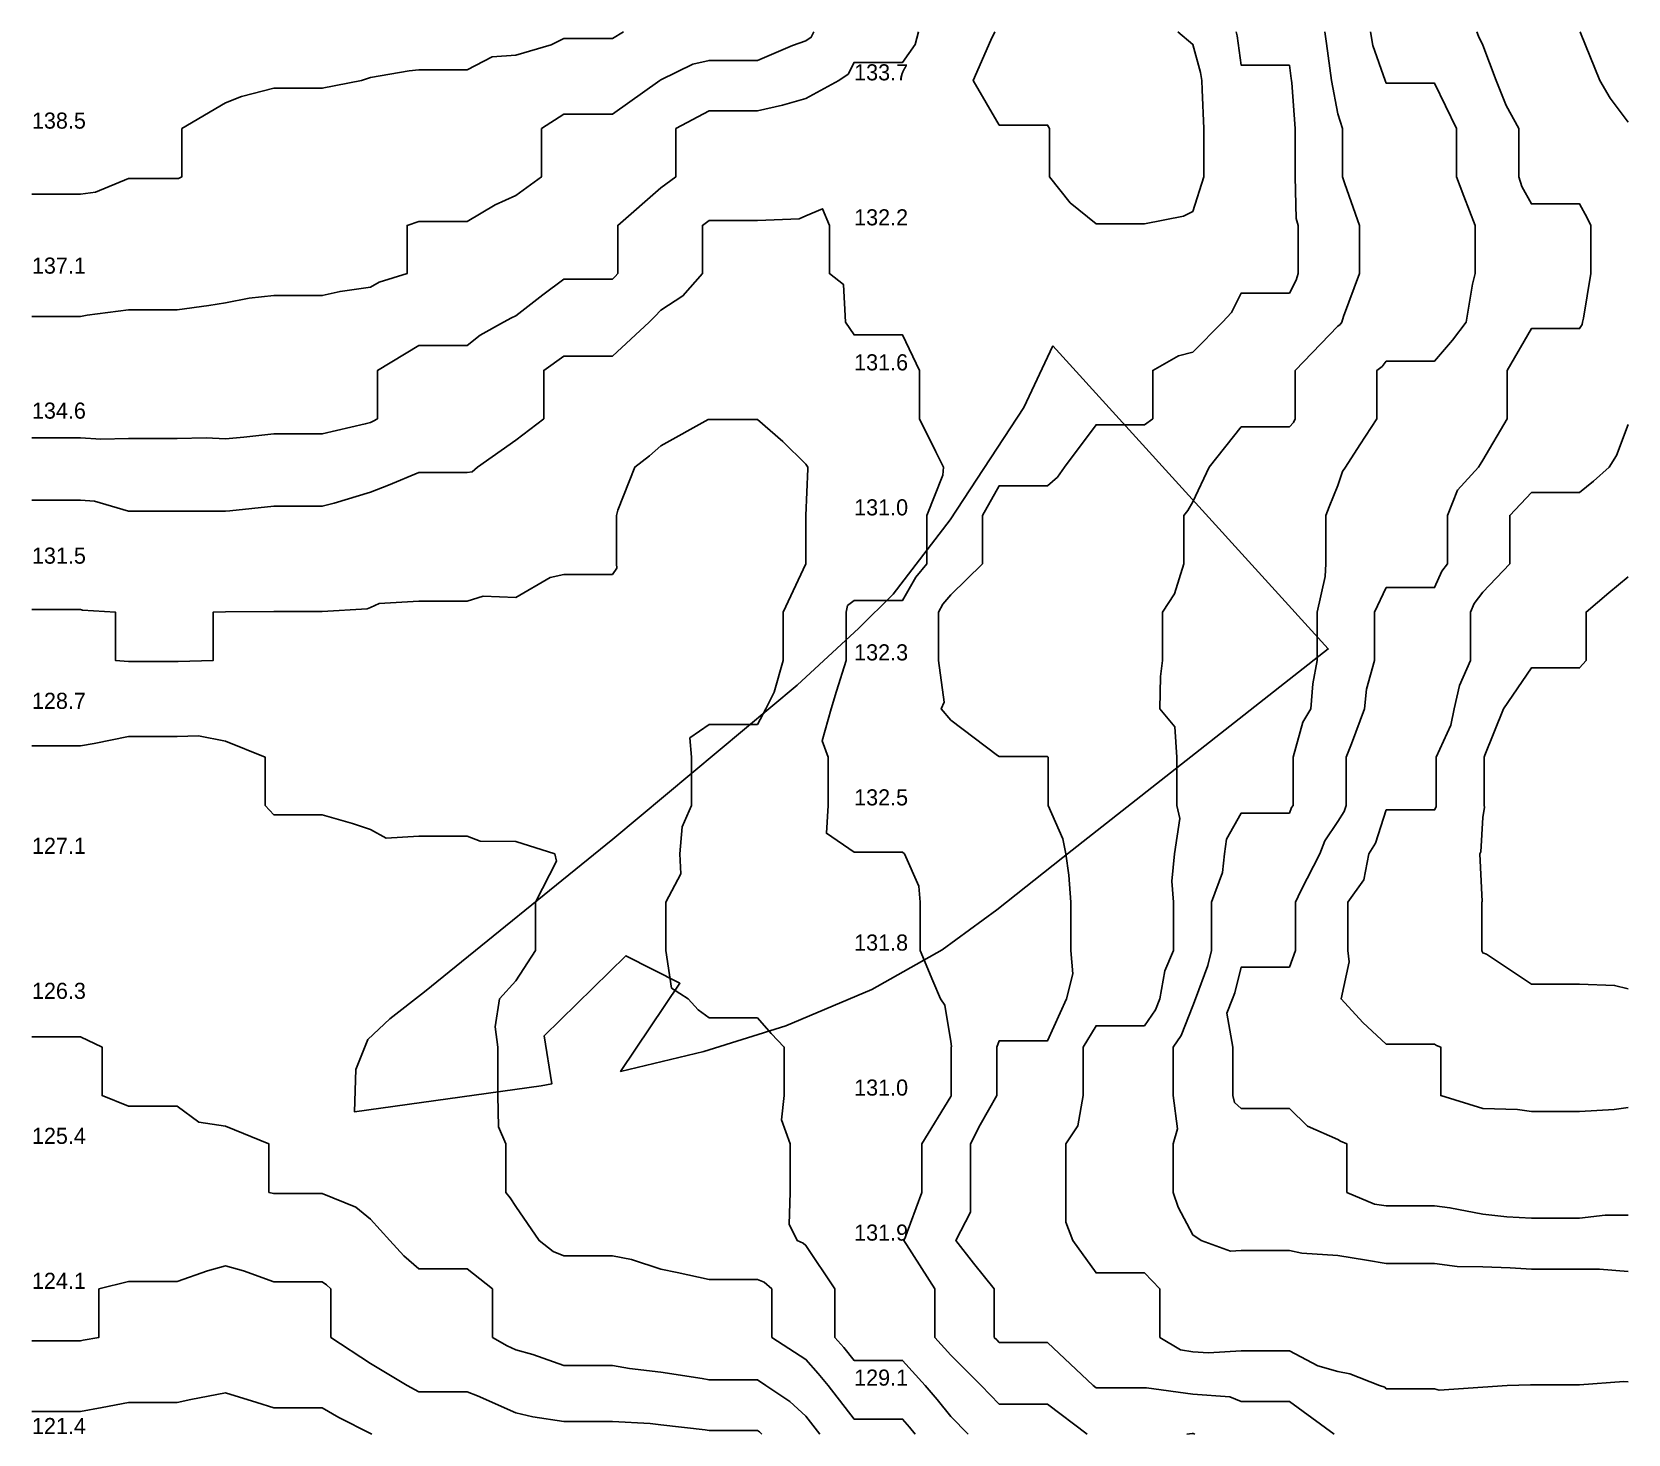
# Model space of a CAD drawing. Extents: x 0 to 99, y 0 to 87.
import ezdxf

# ---------------------------------------------------------------- set-up
doc = ezdxf.new("R2010")
doc.units = 0
for name, color, linetype in [('CONTOURS_MAJEURES', 3, 'CONTINUOUS'), ('CONTOURS_MINEURES', 8, 'CONTINUOUS'), ('PARCELLE', 4, 'CONTINUOUS'), ('POINTS_COTES', 7, 'CONTINUOUS')]:
    doc.layers.add(name, color=color, linetype=linetype)

msp = doc.modelspace()

# ---------------------------------------------------------------- linework, layer by layer
at = {"layer": 'CONTOURS_MAJEURES'}
for points in [[(89.628, 87.002), (89.732, 86.736), (89.997, 86.186), (90.825, 83.995), (91.429, 82.427), (92.219, 80.999), (92.219, 78.784), (92.219, 78.004), (92.417, 77.419), (93.002, 76.325), (94.674, 76.325), (95.996, 76.325), (96.461, 75.462), (96.691, 74.997), (96.691, 72.694), (96.691, 72.001), (96.241, 69.239), (96.184, 68.995), (96.144, 68.848), (95.996, 68.59), (95.592, 68.59), (93.002, 68.59), (91.511, 65.999), (91.511, 64.49), (91.511, 63.003), (89.997, 60.432), (89.825, 60.169), (89.731, 59.997), (88.424, 58.574), (87.795, 57.001), (87.795, 54.798), (87.795, 54.005), (87.455, 53.551), (87.003, 52.519), (85.517, 52.519), (83.998, 52.519), (83.28, 50.999), (83.28, 48.721), (83.28, 48.003), (82.773, 46.226), (82.642, 44.996), (81.838, 42.835), (81.507, 42.001), (81.507, 39.509), (81.507, 39.005), (81.384, 38.623), (81.003, 38.011), (80.19, 36.812), (79.873, 35.998), (78.699, 33.701), (78.364, 33.003), (78.364, 32.637), (78.364, 29.996), (77.998, 28.969), (76.972, 28.969), (75.004, 28.969), (74.617, 27.386), (74.474, 27), (74.118, 26.117), (74.484, 24.005), (74.484, 21.518), (74.484, 20.998), (74.58, 20.575), (75.004, 20.197), (75.805, 20.197), (77.998, 20.197), (79.112, 19.113), (81.003, 18.282), (81.164, 18.163), (81.562, 18.003), (81.562, 17.442), (81.562, 14.996), (83.275, 14.273), (83.998, 14.165), (86.169, 14.165), (87.003, 14.165), (87.955, 14.044), (89.997, 13.633), (91.485, 13.484), (93.002, 13.391), (94.606, 13.391), (95.996, 13.391), (97.577, 13.576), (99.001, 13.576)], [(-0.003, 51.153), (0.151, 51.153), (3.002, 51.153), (3.124, 51.121), (5.179, 50.999), (5.179, 50.182), (5.179, 48.003), (5.996, 47.941), (8.939, 47.941), (9.001, 47.941), (9.061, 47.943), (11.247, 48.003), (11.247, 48.752), (11.247, 50.999), (11.995, 51.015), (12.013, 51.016), (15, 51.033), (15.035, 51.033), (18.005, 51.033), (20.789, 51.21), (21, 51.29), (21.542, 51.542), (24.005, 51.671), (26.329, 51.671), (26.999, 51.671), (27.981, 51.982), (30.004, 51.901), (32.143, 53.146), (32.998, 53.337), (35.335, 53.337), (36.003, 53.337), (36.284, 53.724), (36.253, 54.005), (36.253, 54.255), (36.253, 57.001), (36.33, 57.328), (37.403, 59.997), (38.302, 60.695), (38.997, 61.324), (41.942, 62.943), (42.002, 62.96), (42.046, 62.96), (44.997, 62.96), (46.581, 61.582), (48.002, 60.182), (48.133, 59.997), (48.115, 59.884), (48.002, 57.001), (48.002, 54.005), (46.604, 50.999), (46.604, 49.396), (46.604, 48.003), (46.031, 46.031), (45.523, 44.996), (44.997, 44.029), (44.029, 44.029), (42.002, 44.029), (40.8, 43.199), (40.91, 42.001), (40.91, 40.911), (40.91, 39.005), (40.327, 37.675), (40.192, 35.998), (40.246, 34.754), (39.325, 33.003), (39.325, 32.675), (39.325, 29.996), (39.671, 27.672), (40.696, 27), (41.312, 26.312), (42.002, 25.826), (43.177, 25.826), (44.997, 25.826), (45.844, 24.849), (46.66, 24.005), (46.66, 22.34), (46.66, 20.998), (46.499, 19.5), (47.027, 18.003), (47.027, 15.971), (47.027, 14.996), (46.974, 13.025), (47.467, 12), (47.844, 11.843), (48.002, 11.707), (49.798, 9.005), (49.798, 7.201), (49.798, 5.998), (50.357, 5.359), (50.996, 4.571), (52.427, 4.571), (54.001, 4.571), (55.403, 3.002), (56.14, 2.143), (56.995, 1.087), (58.059, -0.004)]]:
    msp.add_lwpolyline(points, dxfattribs=at)
at = {"layer": 'CONTOURS_MINEURES'}
for points in [[(-0.003, 61.818), (1.182, 61.818), (3.002, 61.818), (4.272, 61.728), (5.996, 61.768), (7.766, 61.768), (9.001, 61.768), (10.807, 61.81), (11.995, 61.761), (13.142, 61.856), (15, 62.061), (15.942, 62.061), (18.005, 62.061), (20.67, 62.673), (21, 62.765), (21.156, 62.847), (21.441, 63.003), (21.441, 65.558), (21.441, 65.999), (24.005, 67.55), (25.448, 67.55), (26.999, 67.55), (27.806, 68.19), (29.253, 68.995), (29.744, 69.255), (30.004, 69.39), (31.688, 70.686), (32.998, 71.659), (35.661, 71.659), (36.003, 71.659), (36.176, 71.828), (36.333, 72.001), (36.333, 72.332), (36.333, 74.997), (38.997, 77.324), (39.933, 78.004), (39.933, 80.067), (39.933, 80.999), (42.002, 82.104), (43.106, 82.104), (44.997, 82.104), (46.549, 82.448), (48.002, 82.864), (50.046, 83.995), (50.619, 84.374), (50.996, 85.11), (52.11, 85.11), (54.001, 85.11), (54.788, 86.211), (54.993, 87.002)], [(-0.003, 69.348), (2.648, 69.348), (3.002, 69.348), (3.421, 69.416), (5.996, 69.753), (8.243, 69.753), (9.001, 69.753), (10.967, 70.027), (11.995, 70.192), (13.481, 70.481), (15, 70.645), (16.65, 70.645), (18.005, 70.645), (19.107, 70.895), (21, 71.154), (21.526, 71.475), (23.272, 72.001), (23.272, 74.266), (23.272, 74.997), (24.005, 75.245), (24.252, 75.245), (26.999, 75.245), (28.736, 76.265), (30.004, 76.856), (31.597, 78.004), (31.597, 79.406), (31.597, 80.999), (32.998, 81.896), (35.104, 81.896), (36.003, 81.896), (38.94, 83.995), (38.997, 84.034), (41.001, 84.997), (42.002, 85.234), (43.763, 85.234), (44.997, 85.234), (47.164, 86.163), (48.002, 86.45), (48.333, 86.669), (48.504, 87.002)], [(-0.003, 76.94), (1.939, 76.94), (3.002, 76.94), (3.94, 77.062), (5.996, 77.902), (8.899, 77.902), (9.001, 77.902), (9.089, 77.915), (9.286, 78.004), (9.286, 78.289), (9.286, 80.999), (11.995, 82.603), (12.997, 82.996), (15, 83.502), (15.495, 83.502), (18.005, 83.502), (20.438, 83.995), (21, 84.172), (23.404, 84.596), (24.005, 84.651), (24.658, 84.651), (26.999, 84.651), (28.537, 85.462), (30.004, 85.555), (32.196, 86.196), (32.998, 86.599), (33.401, 86.599), (36.003, 86.599), (36.694, 87.002)], [(74.685, 87.002), (74.755, 86.752), (75.004, 84.935), (77.063, 84.935), (77.998, 84.935), (78.108, 84.104), (78.123, 83.995), (78.152, 83.842), (78.342, 80.999), (78.342, 80.657), (78.342, 78.004), (78.416, 75.415), (78.548, 74.997), (78.548, 74.449), (78.548, 72.001), (78.41, 71.589), (77.998, 70.799), (76.801, 70.799), (75.004, 70.799), (74.4, 69.599), (73.838, 68.995), (71.999, 67.129), (71.105, 66.894), (69.523, 65.999), (69.523, 63.522), (69.523, 63.003), (69.005, 62.628), (66.375, 62.628), (66, 62.628), (64.048, 59.997), (63.618, 59.376), (62.995, 58.839), (61.838, 58.839), (60, 58.839), (58.967, 57.001), (58.967, 55.971), (58.967, 54.005), (56.995, 52.082), (56.508, 51.489), (56.23, 50.999), (56.23, 50.233), (56.23, 48.003), (56.583, 45.411), (56.401, 44.996), (56.995, 44.299), (59.893, 42.108), (60, 42.034), (62.961, 42.034), (62.995, 42.034), (63.012, 42.018), (63.021, 42.001), (63.021, 41.975), (63.021, 39.005), (63.936, 36.94), (64.135, 35.998), (64.319, 34.678), (64.438, 33.003), (64.438, 31.44), (64.438, 29.996), (64.563, 28.563), (64.158, 27), (62.995, 24.402), (62.598, 24.402), (60, 24.402), (59.845, 24.005), (59.845, 23.85), (59.845, 20.998), (58.818, 19.181), (58.219, 18.003), (58.219, 16.22), (58.219, 14.996), (58.219, 13.776), (57.304, 12), (58.404, 10.596), (59.677, 9.005), (59.677, 6.321), (59.677, 5.998), (59.839, 5.837), (60, 5.674), (60.325, 5.674), (62.995, 5.674), (65.818, 3.002), (66, 2.858), (68.861, 2.858), (69.005, 2.858), (69.132, 2.875), (71.999, 2.467), (74.301, 2.299), (75.004, 2.021), (75.981, 2.021), (77.998, 2.021), (80.766, -0.004)], [(71.082, 87.002), (71.999, 86.224), (72.487, 84.483), (72.554, 83.995), (72.589, 83.407), (72.684, 80.999), (72.684, 78.687), (72.684, 78.004), (71.999, 75.862), (71.427, 75.571), (69.005, 75.095), (66.098, 75.095), (66, 75.095), (64.398, 76.401), (63.124, 78.004), (63.124, 80.87), (63.124, 80.999), (62.995, 81.221), (60.222, 81.221), (60, 81.221), (58.385, 83.995), (59.48, 86.481), (59.719, 87.002)], [(80.2, 87.002), (80.293, 86.291), (80.606, 83.995), (81.003, 81.911), (81.283, 80.999), (81.283, 78.283), (81.283, 78.004), (81.44, 77.565), (82.339, 74.997), (82.339, 73.337), (82.339, 72.001), (81.358, 69.35), (81.255, 68.995), (81.147, 68.851), (81.003, 68.743), (78.352, 65.999), (78.352, 63.356), (78.352, 63.003), (78.239, 62.763), (77.998, 62.507), (75.498, 62.507), (75.004, 62.507), (73.009, 59.997), (71.999, 57.842), (71.686, 57.314), (71.442, 57.001), (71.442, 54.563), (71.442, 54.005), (70.876, 52.126), (70.122, 50.999), (70.122, 49.121), (70.122, 48.003), (69.99, 47.014), (69.963, 44.996), (70.884, 43.881), (71.017, 42.001), (71.017, 39.988), (71.017, 39.005), (71.198, 38.201), (70.866, 35.998), (70.693, 34.31), (70.804, 33.003), (70.804, 31.196), (70.804, 29.996), (70.263, 28.738), (69.955, 27), (69.69, 26.315), (69.005, 25.338), (67.337, 25.338), (66, 25.338), (65.196, 24.005), (65.196, 21.802), (65.196, 20.998), (64.875, 19.123), (64.134, 18.003), (64.134, 16.863), (64.134, 14.996), (64.134, 13.136), (64.566, 12), (66, 9.993), (66.991, 9.993), (69.005, 9.993), (69.962, 9.005), (69.962, 8.044), (69.962, 5.998), (71.23, 5.229), (71.999, 5.107), (72.971, 5.029), (75.004, 5.155), (77.156, 5.155), (77.998, 5.155), (79.762, 4.24), (81.003, 3.885), (81.742, 3.741), (83.589, 3.002), (83.906, 2.91), (83.998, 2.795), (84.205, 2.795), (87.003, 2.795), (87.288, 2.716), (89.997, 2.9), (91.499, 3.002), (92.952, 3.052), (93.002, 3.049), (93.049, 3.049), (95.996, 3.049), (98.738, 3.265), (99.001, 3.242)], [(83.025, 87.002), (83.162, 86.163), (83.928, 83.995), (83.998, 83.819), (84.174, 83.819), (87.003, 83.819), (88.352, 80.999), (88.352, 79.354), (88.352, 78.004), (88.805, 76.807), (89.526, 74.997), (89.526, 72.472), (89.526, 72.001), (89.351, 71.353), (88.95, 68.995), (88.117, 67.88), (87.003, 66.574), (84.574, 66.574), (83.998, 66.574), (83.75, 66.246), (83.423, 65.999), (83.423, 65.424), (83.423, 63.003), (82.372, 61.371), (81.469, 59.997), (81.284, 59.716), (81.003, 58.855), (80.465, 57.538), (80.245, 57.001), (80.245, 54.762), (80.245, 54.005), (80.206, 53.208), (79.716, 50.999), (79.716, 49.287), (79.716, 48.003), (79.441, 46.56), (79.329, 44.996), (78.834, 44.164), (78.223, 42.001), (78.223, 39.229), (78.223, 39.005), (78.132, 38.871), (77.998, 38.528), (77.524, 38.528), (75.004, 38.528), (74.091, 36.912), (73.962, 35.998), (73.852, 34.85), (73.161, 33.003), (73.161, 31.84), (73.161, 29.996), (72.933, 29.065), (72.172, 27), (71.999, 26.573), (71.282, 24.722), (70.78, 24.005), (70.78, 22.78), (70.78, 20.998), (71.058, 18.944), (70.777, 18.003), (70.777, 16.223), (70.777, 14.996), (71.087, 14.083), (71.999, 12.353), (72.522, 12), (74.34, 11.338), (75.004, 11.382), (75.622, 11.382), (77.998, 11.382), (78.775, 11.226), (81.003, 11.071), (82.777, 10.779), (83.998, 10.587), (85.585, 10.587), (87.003, 10.587), (88.392, 10.395), (89.997, 10.377), (91.692, 10.311), (93.002, 10.226), (94.776, 10.226), (95.996, 10.226), (97.221, 10.226), (99.001, 10.091)], [(89.628, 87.002), (89.732, 86.736), (89.997, 86.186), (90.825, 83.995), (91.429, 82.427), (92.219, 80.999), (92.219, 78.784), (92.219, 78.004), (92.417, 77.419), (93.002, 76.325), (94.674, 76.325), (95.996, 76.325), (96.461, 75.462), (96.691, 74.997), (96.691, 72.694), (96.691, 72.001), (96.241, 69.239), (96.184, 68.995), (96.144, 68.848), (95.996, 68.59), (95.592, 68.59), (93.002, 68.59), (91.511, 65.999), (91.511, 64.49), (91.511, 63.003), (89.997, 60.432), (89.825, 60.169), (89.731, 59.997), (88.424, 58.574), (87.795, 57.001), (87.795, 54.798), (87.795, 54.005), (87.455, 53.551), (87.003, 52.519), (85.517, 52.519), (83.998, 52.519), (83.28, 50.999), (83.28, 48.721), (83.28, 48.003), (82.773, 46.226), (82.642, 44.996), (81.838, 42.835), (81.507, 42.001), (81.507, 39.509), (81.507, 39.005), (81.384, 38.623), (81.003, 38.011), (80.19, 36.812), (79.873, 35.998), (78.699, 33.701), (78.364, 33.003), (78.364, 32.637), (78.364, 29.996), (77.998, 28.969), (76.972, 28.969), (75.004, 28.969), (74.617, 27.386), (74.474, 27), (74.118, 26.117), (74.484, 24.005), (74.484, 21.518), (74.484, 20.998), (74.58, 20.575), (75.004, 20.197), (75.805, 20.197), (77.998, 20.197), (79.112, 19.113), (81.003, 18.282), (81.164, 18.163), (81.562, 18.003), (81.562, 17.442), (81.562, 14.996), (83.275, 14.273), (83.998, 14.165), (86.169, 14.165), (87.003, 14.165), (87.955, 14.044), (89.997, 13.633), (91.485, 13.484), (93.002, 13.391), (94.606, 13.391), (95.996, 13.391), (97.577, 13.576), (99.001, 13.576)], [(96.038, 87.002), (96.06, 86.938), (97.252, 83.995), (97.891, 82.888), (99.001, 81.395)], [(-0.003, 57.939), (0.938, 57.939), (3.002, 57.939), (3.886, 57.886), (5.996, 57.265), (8.736, 57.265), (9.001, 57.265), (11.731, 57.265), (11.995, 57.256), (12.27, 57.275), (15, 57.572), (17.433, 57.572), (18.005, 57.572), (18.754, 57.75), (21, 58.453), (22.121, 58.878), (24.005, 59.658), (26.66, 59.658), (26.999, 59.658), (27.294, 59.702), (27.635, 59.997), (30.004, 61.675), (31.748, 63.003), (31.748, 64.254), (31.748, 65.999), (32.998, 66.881), (33.883, 66.881), (36.003, 66.881), (38.274, 68.995), (38.64, 69.353), (38.997, 69.746), (40.381, 70.617), (41.586, 72.001), (41.586, 72.417), (41.586, 74.997), (42.002, 75.296), (44.699, 75.296), (44.997, 75.296), (47.593, 75.406), (48.002, 75.581), (49.034, 76.034), (49.462, 74.997), (49.462, 73.536), (49.462, 72.001), (50.334, 71.337), (50.464, 68.995), (50.996, 68.196), (53.2, 68.196), (54.001, 68.196), (55.047, 65.999), (55.047, 64.953), (55.047, 63.003), (56.06, 60.936), (56.545, 59.997), (56.488, 59.489), (55.506, 57.001), (55.506, 55.496), (55.506, 54.005), (54.825, 53.178), (54.001, 51.721), (51.718, 51.721), (50.996, 51.721), (50.594, 51.402), (50.51, 50.999), (50.51, 50.513), (50.51, 48.003), (49.911, 46.086), (49.577, 44.996), (49.022, 43.021), (49.395, 42.001), (49.395, 40.399), (49.395, 39.005), (49.276, 37.278), (50.996, 36.106), (51.103, 36.106), (54.001, 36.106), (54.116, 35.998), (54.999, 34.001), (55.102, 33.003), (55.102, 31.102), (55.102, 29.996), (55.873, 28.124), (56.354, 27), (56.612, 26.616), (56.995, 24.357), (57.042, 24.051), (57.024, 24.005), (57.024, 21.026), (57.024, 20.998), (57.013, 20.98), (56.995, 20.945), (55.196, 18.003), (55.196, 16.803), (55.196, 14.996), (54.131, 12.13), (54.08, 12), (54.235, 11.766), (56.008, 9.005), (56.008, 6.989), (56.008, 5.998), (56.995, 4.886), (57.943, 3.947), (58.874, 3.002), (60, 1.846), (61.843, 1.846), (62.995, 1.846), (65.46, -0.004)], [(-0.003, 51.153), (0.151, 51.153), (3.002, 51.153), (3.124, 51.121), (5.179, 50.999), (5.179, 50.182), (5.179, 48.003), (5.996, 47.941), (8.939, 47.941), (9.001, 47.941), (9.061, 47.943), (11.247, 48.003), (11.247, 48.752), (11.247, 50.999), (11.995, 51.015), (12.013, 51.016), (15, 51.033), (15.035, 51.033), (18.005, 51.033), (20.789, 51.21), (21, 51.29), (21.542, 51.542), (24.005, 51.671), (26.329, 51.671), (26.999, 51.671), (27.981, 51.982), (30.004, 51.901), (32.143, 53.146), (32.998, 53.337), (35.335, 53.337), (36.003, 53.337), (36.284, 53.724), (36.253, 54.005), (36.253, 54.255), (36.253, 57.001), (36.33, 57.328), (37.403, 59.997), (38.302, 60.695), (38.997, 61.324), (41.942, 62.943), (42.002, 62.96), (42.046, 62.96), (44.997, 62.96), (46.581, 61.582), (48.002, 60.182), (48.133, 59.997), (48.115, 59.884), (48.002, 57.001), (48.002, 54.005), (46.604, 50.999), (46.604, 49.396), (46.604, 48.003), (46.031, 46.031), (45.523, 44.996), (44.997, 44.029), (44.029, 44.029), (42.002, 44.029), (40.8, 43.199), (40.91, 42.001), (40.91, 40.911), (40.91, 39.005), (40.327, 37.675), (40.192, 35.998), (40.246, 34.754), (39.325, 33.003), (39.325, 32.675), (39.325, 29.996), (39.671, 27.672), (40.696, 27), (41.312, 26.312), (42.002, 25.826), (43.177, 25.826), (44.997, 25.826), (45.844, 24.849), (46.66, 24.005), (46.66, 22.34), (46.66, 20.998), (46.499, 19.5), (47.027, 18.003), (47.027, 15.971), (47.027, 14.996), (46.974, 13.025), (47.467, 12), (47.844, 11.843), (48.002, 11.707), (49.798, 9.005), (49.798, 7.201), (49.798, 5.998), (50.357, 5.359), (50.996, 4.571), (52.427, 4.571), (54.001, 4.571), (55.403, 3.002), (56.14, 2.143), (56.995, 1.087), (58.059, -0.004)], [(99.001, 62.635), (98.279, 60.719), (97.827, 59.997), (96.86, 59.135), (95.996, 58.416), (94.417, 58.416), (93.002, 58.416), (91.666, 57.001), (91.666, 55.337), (91.666, 54.005), (89.997, 52.244), (89.464, 51.533), (89.23, 50.999), (89.23, 50.232), (89.23, 48.003), (88.55, 46.449), (88.223, 44.996), (88.004, 43.994), (87.105, 42.001), (87.105, 39.108), (87.105, 39.005), (87.1, 38.908), (87.003, 38.725), (86.722, 38.725), (83.998, 38.725), (83.334, 36.664), (82.92, 35.998), (82.621, 34.38), (81.625, 33.003), (81.625, 32.378), (81.625, 29.996), (81.706, 29.293), (81.195, 27), (82.542, 25.544), (83.998, 24.196), (86.811, 24.196), (87.003, 24.196), (87.112, 24.114), (87.377, 24.005), (87.377, 23.629), (87.377, 20.998), (89.997, 20.192), (92.138, 20.137), (93.002, 20.021), (93.979, 20.021), (95.996, 20.021), (98.143, 20.142), (99.001, 20.268)], [(99.001, 53.194), (97.81, 52.191), (96.393, 50.999), (96.393, 50.603), (96.393, 48.003), (95.996, 47.535), (93.468, 47.535), (93.002, 47.535), (91.272, 44.996), (90.111, 42.115), (90.082, 42.001), (90.082, 39.09), (90.082, 39.005), (90.101, 38.901), (89.997, 38.253), (89.872, 36.124), (89.806, 35.998), (89.952, 33.048), (89.936, 33.003), (89.936, 30.057), (89.936, 29.996), (89.944, 29.944), (89.997, 29.857), (90.228, 29.766), (93.002, 27.922), (93.923, 27.922), (95.996, 27.922), (98.16, 27.839), (99.001, 27.623)], [(-0.003, 42.711), (0.709, 42.711), (3.002, 42.711), (3.852, 42.851), (5.996, 43.276), (7.275, 43.276), (9.001, 43.276), (10.328, 43.329), (11.995, 42.999), (14.454, 42.001), (14.454, 41.456), (14.454, 39.005), (15, 38.423), (15.582, 38.423), (18.005, 38.423), (19.877, 37.878), (21, 37.502), (21.979, 36.979), (24.005, 37.103), (25.899, 37.103), (26.999, 37.103), (27.794, 36.794), (30.004, 36.761), (32.428, 35.998), (32.537, 35.538), (31.224, 33.003), (31.224, 31.778), (31.224, 29.996), (30.004, 28.113), (29.002, 27), (28.735, 25.27), (28.906, 24.005), (28.906, 22.097), (28.906, 20.998), (28.943, 19.06), (29.396, 18.003), (29.396, 17.394), (29.396, 14.996), (29.664, 14.657), (30.004, 14.112), (31.451, 12), (32.333, 11.335), (32.998, 11.056), (33.945, 11.056), (36.003, 11.056), (37.18, 10.822), (38.997, 10.22), (40.009, 10.013), (42.002, 9.59), (42.588, 9.59), (44.997, 9.59), (45.41, 9.417), (45.893, 9.005), (45.893, 8.108), (45.893, 5.998), (48.002, 4.628), (48.76, 3.761), (49.376, 3.002), (50.996, 0.924), (53.074, 0.924), (54.001, 0.924), (54.429, 0.425), (54.777, -0.004)], [(-0.003, 24.647), (2.358, 24.647), (3.002, 24.647), (4.349, 24.005), (4.349, 22.351), (4.349, 20.998), (5.996, 20.339), (8.34, 20.339), (9.001, 20.339), (10.359, 19.361), (11.995, 19.096), (14.7, 18.003), (14.7, 15.297), (14.7, 14.996), (15, 14.918), (17.927, 14.918), (18.005, 14.918), (20.088, 14.084), (21, 13.328), (22.195, 12), (23.061, 11.06), (24.005, 10.25), (25.754, 10.25), (26.999, 10.25), (28.557, 9.005), (28.557, 7.557), (28.557, 5.998), (29.471, 5.467), (30.004, 5.214), (31.065, 4.936), (32.998, 4.246), (34.246, 4.246), (36.003, 4.246), (37.066, 4.066), (38.997, 3.839), (41.565, 3.439), (42.002, 3.353), (42.353, 3.353), (44.997, 3.353), (45.517, 3.002), (47.013, 2.013), (48.002, 1.1), (48.867, -0.004)], [(-0.003, 5.779), (0.216, 5.779), (3.002, 5.779), (3.185, 5.814), (4.153, 5.998), (4.153, 7.154), (4.153, 9.005), (5.996, 9.461), (8.543, 9.461), (9.001, 9.461), (10.878, 10.123), (11.995, 10.435), (13.125, 10.131), (15, 9.441), (17.568, 9.441), (18.005, 9.441), (18.26, 9.26), (18.528, 9.005), (18.528, 6.522), (18.528, 5.998), (21, 4.374), (23.282, 3.002), (24.005, 2.608), (26.606, 2.608), (26.999, 2.608), (27.633, 2.368), (30.004, 1.322), (31.067, 1.063), (32.998, 0.786), (35.213, 0.786), (36.003, 0.786), (38.344, 0.652), (38.997, 0.578), (41.746, 0.252), (42.002, 0.215), (42.221, 0.215), (44.997, 0.215), (45.129, 0.128), (45.272, -0.004)], [(-0.003, 1.388), (1.389, 1.388), (3.002, 1.388), (4.351, 1.647), (5.996, 1.963), (7.962, 1.963), (9.001, 1.963), (9.854, 2.146), (11.995, 2.548), (13.954, 1.956), (15, 1.62), (16.382, 1.62), (18.005, 1.62), (19.041, 1.035), (21, 0.038), (21.079, -0.004)], [(71.625, -0.004), (71.957, 0.038), (71.999, 0.032), (72.033, 0.03), (72.119, -0.004)]]:
    msp.add_lwpolyline(points, dxfattribs=at)
at = {"layer": 'PARCELLE'}
msp.add_lwpolyline([(63.323, 67.53), (80.407, 48.714), (63.951, 35.769), (59.844, 32.518), (56.464, 30.038), (52.085, 27.579), (46.767, 25.336), (41.675, 23.742), (36.506, 22.497), (40.192, 27.97), (36.838, 29.677), (31.777, 24.715), (32.241, 21.724), (31.58, 21.609), (20, 20), (20.093, 22.628), (20.828, 24.479), (22.198, 25.756), (24.352, 27.446), (36.019, 36.916), (47.468, 46.468), (51.297, 50.002), (53.414, 52.122), (56.952, 56.726), (61.52, 63.69), (63.323, 67.53)], close=True, dxfattribs=at)

# ---------------------------------------------------------------- texts
at = {"layer": 'POINTS_COTES'}
for s, p in [('133.7', (50.996, 83.995)), ('138.5', (-0.003, 80.999)), ('132.2', (50.996, 74.997)), ('137.1', (-0.003, 72.001)), ('131.6', (50.996, 65.999)), ('134.6', (-0.003, 63.003)), ('131.0', (50.996, 57.001)), ('131.5', (-0.003, 54.005)), ('132.3', (50.996, 48.003)), ('128.7', (-0.003, 44.996)), ('132.5', (50.996, 39.005)), ('127.1', (-0.003, 35.998)), ('131.8', (50.996, 29.996)), ('126.3', (-0.003, 27)), ('131.0', (50.996, 20.998)), ('125.4', (-0.003, 18.003)), ('131.9', (50.996, 12)), ('124.1', (-0.003, 9.005)), ('129.1', (50.996, 3.002)), ('121.4', (-0.003, -0.004))]:
    msp.add_text(s, height=1, dxfattribs=at).set_placement(p)

doc.saveas('drawing.dxf')
